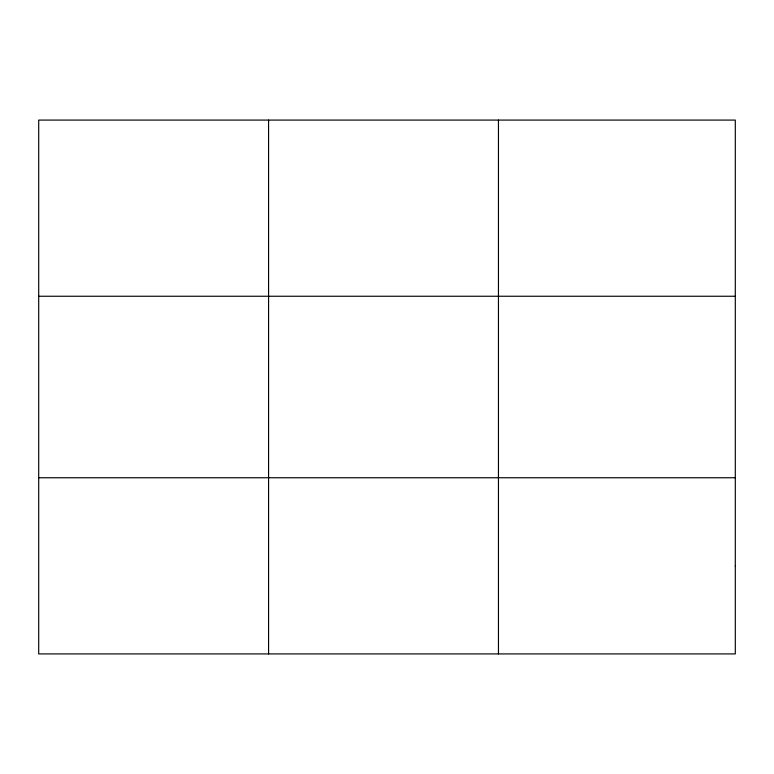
<?xml version="1.0" encoding="UTF-8"?>
<svg xmlns="http://www.w3.org/2000/svg" width="774" height="774" viewBox="0 0 774 774"><rect width="100%" height="100%" fill="white"/><g stroke="black" fill="none" stroke-linecap="round" stroke-linejoin="round"><path stroke-width="1.16" d="M268.578 653.914L268.578 120.086M498.456 653.914L498.456 120.086M38.7 296.248L735.3 296.248M38.7 477.752L735.3 477.752M735.3 565.833L735.3 653.914L38.7 653.914L38.7 120.086L735.3 120.086L735.3 565.833"/></g></svg>
